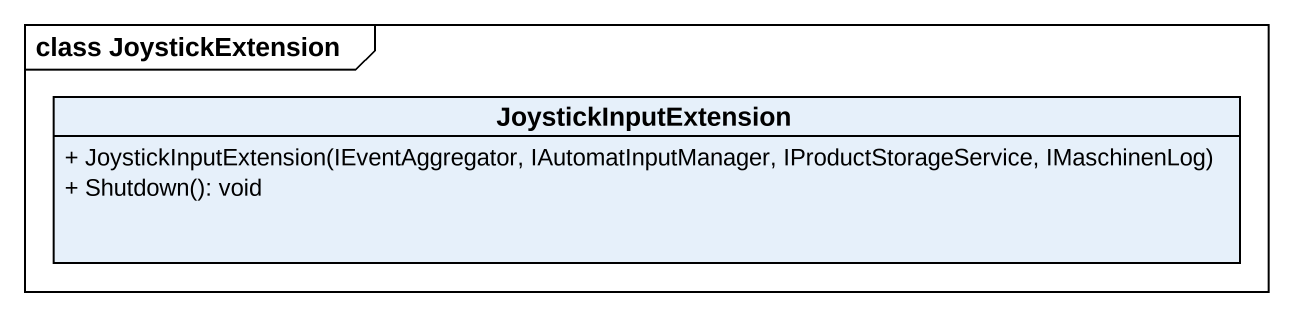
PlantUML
@startuml
mainframe class JoystickExtension
hide circle
hide empty members
skinparam classAttributeIconSize 0
class JoystickInputExtension {
  + JoystickInputExtension(IEventAggregator, IAutomatInputManager, IProductStorageService, IMaschinenLog)
  + Shutdown(): void
}
@enduml
